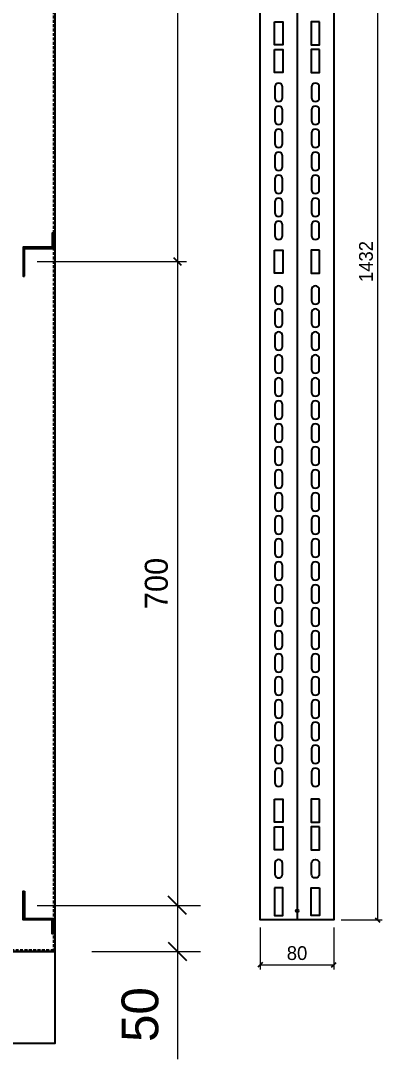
# Model space of a CAD drawing. Header units: millimetres. Extents: x 0 to 5132, y 0 to 3629.
# Drawn here: x 3057 to 3451, y 1720 to 2849 of the extents above; entities that cross this region are included whole.
import ezdxf

# ---------------------------------------------------------------- set-up
doc = ezdxf.new("R2010")
doc.units = ezdxf.units.MM
doc.linetypes.add('HIDDEN2', pattern=[4.7625, 3.175, -1.5875])
doc.layers.add('CNC', color=7, linetype='Continuous')
doc.layers.add('DIM', color=253, linetype='Continuous')
doc.dimstyles.new('Dim-15', dxfattribs={"dimtxt": 15, "dimasz": 5, "dimexe": 5, "dimexo": 8, "dimgap": 5, "dimtad": 1, "dimdec": 0, "dimtxsty": 'Standard', "dimblk": 'OBLIQUE', "dimcen": 10, "dimclrd": 5, "dimclre": 5, "dimclrt": 3, "dimazin": 3, "dimtfac": 1, "dimtdec": 0, "dimtmove": 0, "dimatfit": 3, "dimldrblk": 'OBLIQUE', "dimlwd": 9, "dimlwe": 9})
doc.dimstyles.new('Dim-25', dxfattribs={"dimtxt": 25, "dimasz": 8, "dimexe": 10, "dimexo": 15, "dimgap": 10, "dimtad": 1, "dimdec": 0, "dimtxsty": 'Standard', "dimblk": 'OBLIQUE', "dimcen": 10, "dimclrd": 5, "dimclre": 5, "dimclrt": 3, "dimazin": 3, "dimtfac": 1, "dimtdec": 0, "dimtmove": 0, "dimatfit": 3, "dimldrblk": 'OBLIQUE', "dimlwd": 9, "dimlwe": 9})
doc.dimstyles.new('Dim-40', dxfattribs={"dimtxt": 40, "dimasz": 20, "dimexe": 25, "dimexo": 40, "dimgap": 20, "dimtad": 1, "dimdec": 0, "dimtxsty": 'Standard', "dimblk": 'OBLIQUE', "dimcen": 15, "dimclrd": 5, "dimclre": 5, "dimclrt": 3, "dimazin": 3, "dimtfac": 1, "dimtdec": 0, "dimtmove": 0, "dimatfit": 3, "dimldrblk": 'ARCHTICK', "dimlwd": 9, "dimlwe": 9})

# ---------------------------------------------------------------- blocks, each defined once
blk = doc.blocks.new('*D5')
at = {"color": 0, "linetype": 'ByBlock', "lineweight": -2}
for p, q in [((3237.9, 1877.6), (3217.9, 1897.6)), ((3217.9, 1847.6), (3237.9, 1827.6))]:
    blk.add_line(p, q, dxfattribs=at)
at = {"layer": 'Defpoints', "color": 0, "transparency": 16777216}
for p in [(3060.2, 1887.6), (3094.7, 1837.6), (3227.9, 1837.6)]:
    blk.add_point(p, dxfattribs=at)
at = {"layer": 'DIM', "color": 5, "lineweight": 9, "transparency": 16777216}
for p, q in [((3100.2, 1887.6), (3252.9, 1887.6)), ((3227.9, 1887.6), (3227.9, 1837.6)), ((3134.7, 1837.6), (3252.9, 1837.6)), ((3227.9, 1837.6), (3227.9, 1720.4))]:
    blk.add_line(p, q, dxfattribs=at)
at = {"layer": 'DIM', "color": 3, "transparency": 16777216, "insert": (3187.4, 1769), "char_height": 40, "attachment_point": 5, "rotation": 90}
blk.add_mtext('50', dxfattribs=at)
blk = doc.blocks.new('_ArchTick')
at = {"color": 0, "const_width": 0.15}
blk.add_lwpolyline([(-0.5, -0.5), (0.5, 0.5)], dxfattribs=at)
blk = doc.blocks.new('_Oblique')
at = {"color": 0, "linetype": 'ByBlock', "lineweight": -2}
blk.add_line((-0.5, -0.5), (0.5, 0.5), dxfattribs=at)
blk = doc.blocks.new('*D6')
at = {"color": 0, "linetype": 'ByBlock', "lineweight": -2}
for p, q in [((3448.3, 3300.8), (3443.3, 3305.8)), ((3443.3, 1874.3), (3448.3, 1869.3))]:
    blk.add_line(p, q, dxfattribs=at)
at = {"layer": 'Defpoints', "color": 0, "transparency": 16777216}
for p in [(3398.1, 3303.3), (3398.1, 1871.8), (3445.8, 1871.8)]:
    blk.add_point(p, dxfattribs=at)
at = {"layer": 'DIM', "color": 5, "lineweight": 9, "transparency": 16777216}
for p, q in [((3406.1, 3303.3), (3450.8, 3303.3)), ((3445.8, 3303.3), (3445.8, 1871.8)), ((3406.1, 1871.8), (3450.8, 1871.8))]:
    blk.add_line(p, q, dxfattribs=at)
at = {"layer": 'DIM', "color": 3, "transparency": 16777216, "insert": (3433.2, 2587.6), "char_height": 15, "attachment_point": 5, "rotation": 90}
blk.add_mtext('1432', dxfattribs=at)
blk = doc.blocks.new('*D7')
at = {"color": 0, "linetype": 'ByBlock', "lineweight": -2}
for p, q in [((3320.6, 1825.6), (3315.6, 1820.6)), ((3395.6, 1820.6), (3400.6, 1825.6))]:
    blk.add_line(p, q, dxfattribs=at)
at = {"layer": 'Defpoints', "color": 0, "transparency": 16777216}
for p in [(3318.1, 1871.8), (3398.1, 1871.8), (3398.1, 1823.1)]:
    blk.add_point(p, dxfattribs=at)
at = {"layer": 'DIM', "color": 5, "lineweight": 9, "transparency": 16777216}
for p, q in [((3318.1, 1863.8), (3318.1, 1818.1)), ((3398.1, 1863.8), (3398.1, 1818.1)), ((3318.1, 1823.1), (3398.1, 1823.1))]:
    blk.add_line(p, q, dxfattribs=at)
at = {"layer": 'DIM', "color": 3, "transparency": 16777216, "insert": (3358.1, 1835.7), "char_height": 15, "attachment_point": 5}
blk.add_mtext('80', dxfattribs=at)
blk = doc.blocks.new('*D19')
at = {"color": 0, "linetype": 'ByBlock', "lineweight": -2}
for p, q in [((3231.9, 3283.6), (3223.9, 3291.6)), ((3223.9, 2591.6), (3231.9, 2583.6))]:
    blk.add_line(p, q, dxfattribs=at)
at = {"layer": 'Defpoints', "color": 0, "ltscale": 3, "transparency": 16777216}
for p in [(3060.2, 3287.6), (3060.2, 2587.6), (3227.9, 2587.6)]:
    blk.add_point(p, dxfattribs=at)
at = {"layer": 'DIM', "color": 5, "lineweight": 9, "ltscale": 3, "transparency": 16777216}
for p, q in [((3075.2, 3287.6), (3237.9, 3287.6)), ((3227.9, 3287.6), (3227.9, 2587.6)), ((3075.2, 2587.6), (3237.9, 2587.6))]:
    blk.add_line(p, q, dxfattribs=at)
at = {"layer": 'DIM', "color": 3, "ltscale": 3, "transparency": 16777216, "insert": (3205.1, 2937.6), "char_height": 25, "attachment_point": 5, "rotation": 90}
blk.add_mtext('700', dxfattribs=at)
blk = doc.blocks.new('*D20')
at = {"color": 0, "linetype": 'ByBlock', "lineweight": -2}
for p, q in [((3231.9, 2583.6), (3223.9, 2591.6)), ((3223.9, 1891.6), (3231.9, 1883.6))]:
    blk.add_line(p, q, dxfattribs=at)
at = {"layer": 'Defpoints', "color": 0, "ltscale": 3, "transparency": 16777216}
for p in [(3060.2, 2587.6), (3060.2, 1887.6), (3227.9, 1887.6)]:
    blk.add_point(p, dxfattribs=at)
at = {"layer": 'DIM', "color": 5, "lineweight": 9, "ltscale": 3, "transparency": 16777216}
for p, q in [((3075.2, 2587.6), (3237.9, 2587.6)), ((3227.9, 2587.6), (3227.9, 1887.6)), ((3075.2, 1887.6), (3237.9, 1887.6))]:
    blk.add_line(p, q, dxfattribs=at)
at = {"layer": 'DIM', "color": 3, "ltscale": 3, "transparency": 16777216, "insert": (3205.1, 2237.6), "char_height": 25, "attachment_point": 5, "rotation": 90}
blk.add_mtext('700', dxfattribs=at)
blk = doc.blocks.new('ovan8.5x20')
at = {"layer": 'CNC', "color": 2, "lineweight": -3}
for p, q in [((5.7, 4.2), (-5.8, 4.2)), ((-5.8, -4.2), (5.7, -4.2))]:
    blk.add_line(p, q, dxfattribs=at)
for centre, start, end in [((-5.8, 0), 90, 270), ((5.7, 0), 270, 90)]:
    blk.add_arc(centre, 4.25, start, end, dxfattribs=at)

msp = doc.modelspace()

# ---------------------------------------------------------------- linework, layer by layer
at = {"color": 7}
msp.add_line((3358.1, 3303.3), (3358.1, 1871.8), dxfattribs=at)
for points in [[(2294.7, 3337.6), (3094.7, 3337.6), (3094.7, 1837.6), (2294.7, 1837.6)], [(2294.7, 1837.6), (3094.7, 1837.6), (3094.7, 1737.6), (2294.7, 1737.6)]]:
    msp.add_lwpolyline(points, close=True)
at = {"linetype": 'HIDDEN2'}
msp.add_lwpolyline([(2296.2, 3336.1), (3093.2, 3336.1), (3093.2, 1839.1), (2296.2, 1839.1)], close=True, dxfattribs=at)
at = {"color": 7}
msp.add_lwpolyline([(3318.1, 3303.3), (3398.1, 3303.3), (3398.1, 1871.8), (3318.1, 1871.8)], close=True, dxfattribs=at)
at = {"color": 2, "ltscale": 3}
for points in [[(3333.6, 2848.1), (3342.6, 2848.1), (3342.6, 2823.1), (3333.6, 2823.1)], [(3382.6, 2848.1), (3373.6, 2848.1), (3373.6, 2823.1), (3382.6, 2823.1)], [(3333.6, 2818.1), (3342.6, 2818.1), (3342.6, 2793.1), (3333.6, 2793.1)], [(3382.6, 2818.1), (3373.6, 2818.1), (3373.6, 2793.1), (3382.6, 2793.1)], [(3333.6, 2600.1), (3342.6, 2600.1), (3342.6, 2575.1), (3333.6, 2575.1)], [(3382.6, 2600.1), (3373.6, 2600.1), (3373.6, 2575.1), (3382.6, 2575.1)], [(3333.6, 2003.1), (3342.6, 2003.1), (3342.6, 1978.1), (3333.6, 1978.1)], [(3382.6, 2003.1), (3373.6, 2003.1), (3373.6, 1978.1), (3382.6, 1978.1)], [(3333.6, 1973.1), (3342.6, 1973.1), (3342.6, 1948.1), (3333.6, 1948.1)], [(3382.6, 1973.1), (3373.6, 1973.1), (3373.6, 1948.1), (3382.6, 1948.1)]]:
    msp.add_lwpolyline(points, close=True, dxfattribs=at)
at = {"color": 8}
for points in [[(3061.7, 2571.8), (3061.7, 2601.8), (3093.2, 2601.8), (3093.2, 2618.3), (3091.7, 2618.3), (3091.7, 2603.3), (3060.2, 2603.3), (3060.2, 2571.8)], [(3061.7, 1903.3), (3061.7, 1873.3), (3093.2, 1873.3), (3093.2, 1856.8), (3091.7, 1856.8), (3091.7, 1871.8), (3060.2, 1871.8), (3060.2, 1903.3)]]:
    msp.add_lwpolyline(points, close=True, dxfattribs=at)
at = {"color": 2}
for points in [[(3333.6, 1906.8), (3333.6, 1876.8), (3342.6, 1876.8), (3342.6, 1906.8)], [(3382.6, 1906.8), (3382.6, 1876.8), (3373.6, 1876.8), (3373.6, 1906.8)]]:
    msp.add_lwpolyline(points, close=True, dxfattribs=at)
msp.add_circle((3358.1, 1881.8), 1.5, dxfattribs=at)

# ---------------------------------------------------------------- block references
at = {"layer": 'CNC', "lineweight": -3, "rotation": 90}
for p in [(3338.1, 2771.6), (3378.1, 2771.6), (3338.1, 2746.6), (3378.1, 2746.6), (3338.1, 2721.6), (3378.1, 2721.6), (3338.1, 2696.6), (3378.1, 2696.6), (3338.1, 2671.6), (3378.1, 2671.6), (3338.1, 2646.6), (3378.1, 2646.6), (3338.1, 2621.6), (3378.1, 2621.6), (3338.1, 2551.2), (3378.1, 2551.2), (3338.1, 2526.2), (3378.1, 2526.2), (3338.1, 2501.2), (3378.1, 2501.2), (3338.1, 2476.2), (3378.1, 2476.2), (3338.1, 2451.2), (3378.1, 2451.2), (3338.1, 2426.2), (3378.1, 2426.2), (3338.1, 2401.2), (3378.1, 2401.2), (3338.1, 2376.2), (3378.1, 2376.2), (3338.1, 2351.2), (3378.1, 2351.2), (3338.1, 2326.2), (3378.1, 2326.2), (3338.1, 2301.2), (3378.1, 2301.2), (3338.1, 2276.2), (3378.1, 2276.2), (3338.1, 2251.2), (3378.1, 2251.2), (3338.1, 2226.2), (3378.1, 2226.2), (3338.1, 2201.2), (3378.1, 2201.2), (3338.1, 2176.2), (3378.1, 2176.2), (3338.1, 2151.2), (3378.1, 2151.2), (3338.1, 2126.2), (3378.1, 2126.2), (3338.1, 2101.2), (3378.1, 2101.2), (3338.1, 2076.9), (3378.1, 2076.9), (3338.1, 2051.9), (3378.1, 2051.9), (3338.1, 2026.9), (3378.1, 2026.9), (3338.1, 1927.5)]:
    msp.add_blockref('ovan8.5x20', p, dxfattribs=at)
at = {"layer": 'CNC', "lineweight": -3, "xscale": -1, "rotation": 270}
msp.add_blockref('ovan8.5x20', (3378.1, 1927.5), dxfattribs=at)

# ---------------------------------------------------------------- dimensions: what is measured, and where the dimension line sits
at = {"layer": 'DIM', "color": 7}
dim = msp.add_linear_dim(base=(3445.8300536, 1871.8398369), p1=(3398.1236416, 3303.3398369), p2=(3398.1236416, 1871.8398369), angle=90, dimstyle='Dim-15', dxfattribs=at)
dim.commit()
dim.dimension.update_dxf_attribs({"geometry": '*D6', "text_midpoint": (3433.1663428, 2587.5898369)})
at = {"layer": 'DIM', "color": 7, "ltscale": 3}
for base, p1, p2, picture, middle in [((3227.9, 2587.6), (3060.2, 3287.6), (3060.2, 2587.6), '*D19', (3205.1, 2937.6)), ((3227.9, 1887.6), (3060.2, 2587.6), (3060.2, 1887.6), '*D20', (3205.1, 2237.6))]:
    dim = msp.add_linear_dim(base=base, p1=p1, p2=p2, angle=90, dimstyle='Dim-25', dxfattribs=at)
    dim.commit()
    dim.dimension.update_dxf_attribs({"geometry": picture, "text_midpoint": middle})
at = {"layer": 'DIM'}
dim = msp.add_linear_dim(base=(3227.9, 1837.6), p1=(3060.2, 1887.6), p2=(3094.7, 1837.6), angle=90, dimstyle='Dim-40', dxfattribs=at)
dim.commit()
dim.dimension.update_dxf_attribs({"geometry": '*D5', "text_midpoint": (3187.4, 1769)})
at = {"layer": 'DIM', "color": 7}
dim = msp.add_linear_dim(base=(3398.1, 1823.1), p1=(3318.1, 1871.8), p2=(3398.1, 1871.8), dimstyle='Dim-15', dxfattribs=at)
dim.commit()
dim.dimension.update_dxf_attribs({"geometry": '*D7', "text_midpoint": (3358.1, 1835.7)})

doc.saveas('drawing.dxf')
